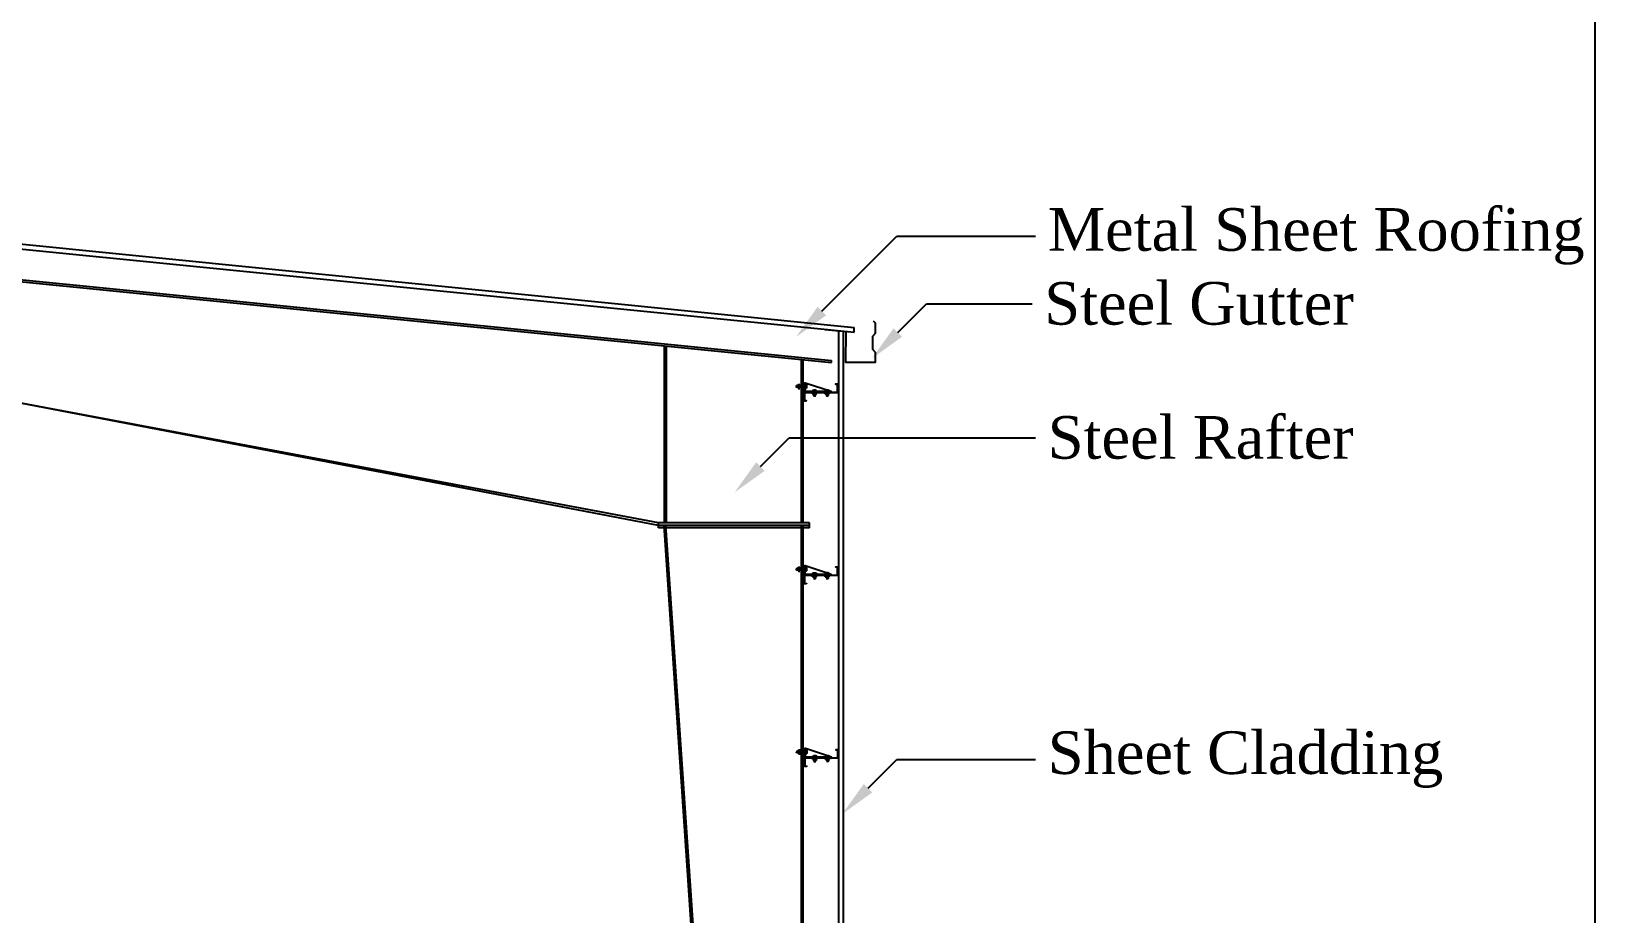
# Model space of a CAD drawing. Header units: metres. Extents: x 1422408 to 2565053, y 3723 to 80428.
# Drawn here: x 2267880.21 to 2267893.04, y 4226.96 to 4234.2 of the extents above; entities that cross this region are included whole.
import ezdxf
from ezdxf import colors
from ezdxf.entities.mleader import LeaderData, LeaderLine
from ezdxf.math import Vec2, Vec3

# ---------------------------------------------------------------- set-up
doc = ezdxf.new("R2010")
doc.units = ezdxf.units.M
doc.header["$LTSCALE"] = 3.5
doc.header["$MEASUREMENT"] = 0
doc.layers.get('0').update_dxf_attribs({"linetype": 'CONTINUOUS'})
doc.styles.add('style1jaya', font='times.ttf')

msp = doc.modelspace()

# ---------------------------------------------------------------- linework, layer by layer
at = {"ltscale": 0.5}
for p, q in [((2267875.89408, 4232.87626), (2267886.96036, 4231.76963)), ((2267875.89408, 4232.83606), (2267886.96036, 4231.72943)), ((2267886.96036, 4231.72943), (2267886.96036, 4231.76963))]:
    msp.add_line(p, q, dxfattribs=at)
for p, q in [((2267875.89408, 4232.58439), (2267886.77377, 4231.49642)), ((2267875.89408, 4232.56831), (2267886.77377, 4231.48034)), ((2267885.35481, 4230.14474), (2267875.89408, 4231.95607)), ((2267885.35481, 4230.16474), (2267875.89408, 4231.93988)), ((2267885.40481, 4230.16474), (2267885.40481, 4231.61724)), ((2267885.42081, 4230.16474), (2267885.42081, 4231.61564)), ((2267886.52724, 4230.16474), (2267886.52724, 4231.50499)), ((2267886.54324, 4230.16474), (2267886.54324, 4231.50339)), ((2267886.77377, 4231.48034), (2267886.77377, 4231.49642)), ((2267886.57766, 4231.28495), (2267886.48074, 4231.28483)), ((2267886.77079, 4231.24211), (2267886.55876, 4231.31222)), ((2267886.63459, 4231.26152), (2267886.63484, 4231.19995)), ((2267886.72303, 4231.25148), (2267886.72307, 4231.24191)), ((2267886.72315, 4231.22336), (2267886.72311, 4231.23293)), ((2267886.72713, 4231.25287), (2267886.75174, 4231.25297)), ((2267886.72726, 4231.22201), (2267886.75187, 4231.22211)), ((2267886.73124, 4231.25152), (2267886.73136, 4231.22123)), ((2267886.73136, 4231.22123), (2267886.73351, 4231.22204)), ((2267886.73136, 4231.22123), (2267886.73273, 4231.22029)), ((2267886.73137, 4231.21832), (2267886.74139, 4231.22207)), ((2267886.73139, 4231.2154), (2267886.7464, 4231.22103)), ((2267886.73273, 4231.22029), (2267886.73745, 4231.22205)), ((2267886.73275, 4231.21737), (2267886.74533, 4231.22209)), ((2267886.7394, 4231.26196), (2267886.73965, 4231.20038)), ((2267886.74714, 4231.22209), (2267886.7464, 4231.22103)), ((2267886.7464, 4231.22103), (2267886.74777, 4231.22008)), ((2267886.74764, 4231.25159), (2267886.74776, 4231.22346)), ((2267886.75585, 4231.25162), (2267886.75589, 4231.24205)), ((2267886.75596, 4231.2235), (2267886.75592, 4231.23307)), ((2267886.73273, 4231.22029), (2267886.73137, 4231.21832)), ((2267886.73137, 4231.21832), (2267886.73275, 4231.21737)), ((2267886.73275, 4231.21737), (2267886.73139, 4231.2154)), ((2267886.73139, 4231.2154), (2267886.73276, 4231.21445)), ((2267886.7314, 4231.21249), (2267886.74641, 4231.21811)), ((2267886.73276, 4231.21445), (2267886.7314, 4231.21249)), ((2267886.7314, 4231.21249), (2267886.73277, 4231.21154)), ((2267886.73141, 4231.20957), (2267886.74643, 4231.2152)), ((2267886.73277, 4231.21154), (2267886.73141, 4231.20957)), ((2267886.73141, 4231.20957), (2267886.73278, 4231.20862)), ((2267886.73276, 4231.21445), (2267886.74777, 4231.22008)), ((2267886.73277, 4231.21154), (2267886.74779, 4231.21717)), ((2267886.73278, 4231.20862), (2267886.7478, 4231.21425)), ((2267886.73278, 4231.20862), (2267886.74645, 4231.20937)), ((2267886.73278, 4231.20862), (2267886.73962, 4231.20724)), ((2267886.73734, 4231.20887), (2267886.74644, 4231.21228)), ((2267886.74645, 4231.20937), (2267886.73962, 4231.20724)), ((2267886.74189, 4231.20912), (2267886.74781, 4231.21133)), ((2267886.74777, 4231.22008), (2267886.74641, 4231.21811)), ((2267886.74641, 4231.21811), (2267886.74779, 4231.21717)), ((2267886.74779, 4231.21717), (2267886.74643, 4231.2152)), ((2267886.74643, 4231.2152), (2267886.7478, 4231.21425)), ((2267886.7478, 4231.21425), (2267886.74644, 4231.21228)), ((2267886.74644, 4231.21228), (2267886.74781, 4231.21133)), ((2267886.74781, 4231.21133), (2267886.74645, 4231.20937)), ((2267885.35481, 4230.12474), (2267885.35481, 4230.16474)), ((2267886.11103, 4219.66774), (2267885.40053, 4230.14474)), ((2267886.1271, 4219.66774), (2267885.41659, 4230.14474)), ((2267886.5271, 4219.66774), (2267886.52724, 4230.14474)), ((2267886.5431, 4219.66774), (2267886.54324, 4230.14474)), ((2267886.77125, 4229.74206), (2267886.55922, 4229.81217)), ((2267886.57812, 4229.7849), (2267886.4812, 4229.78478)), ((2267886.63505, 4229.76147), (2267886.6353, 4229.6999)), ((2267886.72349, 4229.75143), (2267886.72353, 4229.74186)), ((2267886.72361, 4229.72331), (2267886.72357, 4229.73288)), ((2267886.72759, 4229.75282), (2267886.7522, 4229.75292)), ((2267886.72772, 4229.72196), (2267886.75233, 4229.72206)), ((2267886.7317, 4229.75147), (2267886.73182, 4229.72118)), ((2267886.73182, 4229.72118), (2267886.73397, 4229.72199)), ((2267886.73182, 4229.72118), (2267886.73319, 4229.72024)), ((2267886.73183, 4229.71827), (2267886.74185, 4229.72202)), ((2267886.73319, 4229.72024), (2267886.73183, 4229.71827)), ((2267886.73183, 4229.71827), (2267886.7332, 4229.71732)), ((2267886.73185, 4229.71535), (2267886.74686, 4229.72098)), ((2267886.7332, 4229.71732), (2267886.73185, 4229.71535)), ((2267886.73185, 4229.71535), (2267886.73322, 4229.7144)), ((2267886.73186, 4229.71243), (2267886.74687, 4229.71806)), ((2267886.73322, 4229.7144), (2267886.73186, 4229.71243)), ((2267886.73186, 4229.71243), (2267886.73323, 4229.71149)), ((2267886.73187, 4229.70952), (2267886.74689, 4229.71515)), ((2267886.73323, 4229.71149), (2267886.73187, 4229.70952)), ((2267886.73187, 4229.70952), (2267886.73324, 4229.70857)), ((2267886.73319, 4229.72024), (2267886.73791, 4229.722)), ((2267886.7332, 4229.71732), (2267886.74579, 4229.72204)), ((2267886.73322, 4229.7144), (2267886.74823, 4229.72003)), ((2267886.73323, 4229.71149), (2267886.74825, 4229.71712)), ((2267886.73324, 4229.70857), (2267886.74826, 4229.7142)), ((2267886.73324, 4229.70857), (2267886.74691, 4229.70932)), ((2267886.73324, 4229.70857), (2267886.74008, 4229.70719)), ((2267886.7378, 4229.70882), (2267886.7469, 4229.71223)), ((2267886.73986, 4229.76191), (2267886.74011, 4229.70033)), ((2267886.74691, 4229.70932), (2267886.74008, 4229.70719)), ((2267886.74235, 4229.70907), (2267886.74827, 4229.71128)), ((2267886.7476, 4229.72204), (2267886.74686, 4229.72098)), ((2267886.74686, 4229.72098), (2267886.74823, 4229.72003)), ((2267886.74823, 4229.72003), (2267886.74687, 4229.71806)), ((2267886.74687, 4229.71806), (2267886.74825, 4229.71712)), ((2267886.74825, 4229.71712), (2267886.74689, 4229.71515)), ((2267886.74689, 4229.71515), (2267886.74826, 4229.7142)), ((2267886.74826, 4229.7142), (2267886.7469, 4229.71223)), ((2267886.7469, 4229.71223), (2267886.74827, 4229.71128)), ((2267886.74827, 4229.71128), (2267886.74691, 4229.70932)), ((2267886.7481, 4229.75154), (2267886.74822, 4229.72341)), ((2267886.75631, 4229.75157), (2267886.75635, 4229.742)), ((2267886.75642, 4229.72345), (2267886.75638, 4229.73302)), ((2267886.58037, 4228.28478), (2267886.48345, 4228.28466)), ((2267886.7735, 4228.24194), (2267886.56147, 4228.31205)), ((2267886.6373, 4228.26136), (2267886.63755, 4228.19978)), ((2267886.72574, 4228.25132), (2267886.72578, 4228.24174)), ((2267886.72586, 4228.22319), (2267886.72582, 4228.23276)), ((2267886.72984, 4228.2527), (2267886.75445, 4228.2528)), ((2267886.72996, 4228.22184), (2267886.75457, 4228.22194)), ((2267886.73394, 4228.25135), (2267886.73407, 4228.22106)), ((2267886.73407, 4228.22106), (2267886.73622, 4228.22187)), ((2267886.73407, 4228.22106), (2267886.73544, 4228.22012)), ((2267886.73408, 4228.21815), (2267886.7441, 4228.2219)), ((2267886.73544, 4228.22012), (2267886.73408, 4228.21815)), ((2267886.73408, 4228.21815), (2267886.73545, 4228.2172)), ((2267886.73409, 4228.21523), (2267886.74911, 4228.22086)), ((2267886.73545, 4228.2172), (2267886.73409, 4228.21523)), ((2267886.73409, 4228.21523), (2267886.73546, 4228.21429)), ((2267886.7341, 4228.21232), (2267886.74912, 4228.21794)), ((2267886.73546, 4228.21429), (2267886.7341, 4228.21232)), ((2267886.7341, 4228.21232), (2267886.73548, 4228.21137)), ((2267886.73412, 4228.2094), (2267886.74913, 4228.21503)), ((2267886.73548, 4228.21137), (2267886.73412, 4228.2094)), ((2267886.73412, 4228.2094), (2267886.73549, 4228.20845)), ((2267886.73544, 4228.22012), (2267886.74016, 4228.22189)), ((2267886.73545, 4228.2172), (2267886.74804, 4228.22192)), ((2267886.73546, 4228.21429), (2267886.75048, 4228.21991)), ((2267886.73548, 4228.21137), (2267886.75049, 4228.217)), ((2267886.73549, 4228.20845), (2267886.7505, 4228.21408)), ((2267886.73549, 4228.20845), (2267886.74916, 4228.2092)), ((2267886.73549, 4228.20845), (2267886.74233, 4228.20707)), ((2267886.74004, 4228.2087), (2267886.74915, 4228.21211)), ((2267886.7421, 4228.26179), (2267886.74236, 4228.20021)), ((2267886.74916, 4228.2092), (2267886.74233, 4228.20707)), ((2267886.7446, 4228.20895), (2267886.75052, 4228.21117)), ((2267886.74985, 4228.22193), (2267886.74911, 4228.22086)), ((2267886.74911, 4228.22086), (2267886.75048, 4228.21991)), ((2267886.75048, 4228.21991), (2267886.74912, 4228.21794)), ((2267886.74912, 4228.21794), (2267886.75049, 4228.217)), ((2267886.75049, 4228.217), (2267886.74913, 4228.21503)), ((2267886.74913, 4228.21503), (2267886.7505, 4228.21408)), ((2267886.7505, 4228.21408), (2267886.74915, 4228.21211)), ((2267886.74915, 4228.21211), (2267886.75052, 4228.21117)), ((2267886.75052, 4228.21117), (2267886.74916, 4228.2092)), ((2267886.75035, 4228.25142), (2267886.75047, 4228.2233)), ((2267886.75855, 4228.25145), (2267886.75859, 4228.24188)), ((2267886.75867, 4228.22333), (2267886.75863, 4228.2329))]:
    msp.add_line(p, q)
at = {"linetype": 'Continuous'}
for p, q in [((2267886.48717, 4231.2919), (2267886.48579, 4231.28506)), ((2267886.48791, 4231.27823), (2267886.48579, 4231.28506)), ((2267886.48812, 4231.29327), (2267886.48717, 4231.2919)), ((2267886.48717, 4231.2919), (2267886.4928, 4231.27689)), ((2267886.48717, 4231.2919), (2267886.48791, 4231.27823)), ((2267886.48742, 4231.28735), (2267886.49083, 4231.27825)), ((2267886.48767, 4231.28279), (2267886.48988, 4231.27687)), ((2267886.48988, 4231.27687), (2267886.48791, 4231.27823)), ((2267886.48812, 4231.29327), (2267886.49375, 4231.27826)), ((2267886.49009, 4231.29191), (2267886.48812, 4231.29327)), ((2267886.49083, 4231.27825), (2267886.48988, 4231.27687)), ((2267886.49103, 4231.29329), (2267886.49009, 4231.29191)), ((2267886.49009, 4231.29191), (2267886.49572, 4231.2769)), ((2267886.4928, 4231.27689), (2267886.49083, 4231.27825)), ((2267886.49103, 4231.29329), (2267886.49666, 4231.27827)), ((2267886.493, 4231.29193), (2267886.49103, 4231.29329)), ((2267886.49375, 4231.27826), (2267886.4928, 4231.27689)), ((2267886.49395, 4231.2933), (2267886.493, 4231.29193)), ((2267886.493, 4231.29193), (2267886.49863, 4231.27691)), ((2267886.49572, 4231.2769), (2267886.49375, 4231.27826)), ((2267886.49395, 4231.2933), (2267886.49958, 4231.27828)), ((2267886.49592, 4231.29194), (2267886.49395, 4231.2933)), ((2267886.49666, 4231.27827), (2267886.49572, 4231.2769)), ((2267886.49687, 4231.29331), (2267886.49592, 4231.29194)), ((2267886.49592, 4231.29194), (2267886.50064, 4231.27935)), ((2267886.49863, 4231.27691), (2267886.49666, 4231.27827)), ((2267886.49687, 4231.29331), (2267886.50062, 4231.28329)), ((2267886.49884, 4231.29195), (2267886.49687, 4231.29331)), ((2267886.49958, 4231.27828), (2267886.49863, 4231.27691)), ((2267886.49978, 4231.29332), (2267886.49884, 4231.29195)), ((2267886.49884, 4231.29195), (2267886.5006, 4231.28723)), ((2267886.50064, 4231.27755), (2267886.49958, 4231.27828)), ((2267886.50058, 4231.29333), (2267886.49978, 4231.29332)), ((2267886.49978, 4231.29332), (2267886.50059, 4231.29117)), ((2267886.50056, 4231.29743), (2267886.50066, 4231.27282)), ((2267886.50191, 4231.30153), (2267886.51347, 4231.30158)), ((2267886.56823, 4231.29333), (2267886.50195, 4231.29333)), ((2267886.5683, 4231.27692), (2267886.50201, 4231.27692)), ((2267886.50205, 4231.26872), (2267886.51347, 4231.26877)), ((2267886.5682, 4231.30153), (2267886.55863, 4231.30149)), ((2267886.56833, 4231.26872), (2267886.55876, 4231.26868)), ((2267886.56958, 4231.29743), (2267886.56968, 4231.27283)), ((2267886.61823, 4231.25105), (2267886.61826, 4231.24148)), ((2267886.61834, 4231.22289), (2267886.6183, 4231.23246)), ((2267886.62232, 4231.25244), (2267886.64693, 4231.25254)), ((2267886.62245, 4231.22154), (2267886.64706, 4231.22164)), ((2267886.62643, 4231.25109), (2267886.62654, 4231.22292)), ((2267886.62655, 4231.22076), (2267886.62871, 4231.22156)), ((2267886.62655, 4231.22155), (2267886.62655, 4231.22076)), ((2267886.62655, 4231.22076), (2267886.62792, 4231.21981)), ((2267886.62657, 4231.21784), (2267886.63658, 4231.2216)), ((2267886.62658, 4231.21493), (2267886.64159, 4231.22055)), ((2267886.62792, 4231.21981), (2267886.63265, 4231.22158)), ((2267886.62794, 4231.21689), (2267886.64052, 4231.22161)), ((2267886.64233, 4231.22162), (2267886.64159, 4231.22055)), ((2267886.64159, 4231.22055), (2267886.64297, 4231.21961)), ((2267886.64284, 4231.25115), (2267886.64295, 4231.22299)), ((2267886.65104, 4231.25119), (2267886.65108, 4231.24162)), ((2267886.65115, 4231.22302), (2267886.65112, 4231.23259)), ((2267886.62792, 4231.21981), (2267886.62657, 4231.21784)), ((2267886.62657, 4231.21784), (2267886.62794, 4231.21689)), ((2267886.62794, 4231.21689), (2267886.62658, 4231.21493)), ((2267886.62658, 4231.21493), (2267886.62795, 4231.21398)), ((2267886.62659, 4231.21201), (2267886.64161, 4231.21764)), ((2267886.62795, 4231.21398), (2267886.62659, 4231.21201)), ((2267886.62659, 4231.21201), (2267886.62796, 4231.21106)), ((2267886.6266, 4231.20909), (2267886.64162, 4231.21472)), ((2267886.62796, 4231.21106), (2267886.6266, 4231.20909)), ((2267886.6266, 4231.20909), (2267886.62797, 4231.20815)), ((2267886.62795, 4231.21398), (2267886.64297, 4231.21961)), ((2267886.62796, 4231.21106), (2267886.64298, 4231.21669)), ((2267886.62797, 4231.20815), (2267886.64299, 4231.21377)), ((2267886.62797, 4231.20815), (2267886.64164, 4231.20889)), ((2267886.62797, 4231.20815), (2267886.63481, 4231.20676)), ((2267886.63253, 4231.2084), (2267886.64163, 4231.21181)), ((2267886.64164, 4231.20889), (2267886.63481, 4231.20676)), ((2267886.63709, 4231.20864), (2267886.643, 4231.21086)), ((2267886.64297, 4231.21961), (2267886.64161, 4231.21764)), ((2267886.64161, 4231.21764), (2267886.64298, 4231.21669)), ((2267886.64298, 4231.21669), (2267886.64162, 4231.21472)), ((2267886.64162, 4231.21472), (2267886.64299, 4231.21377)), ((2267886.64299, 4231.21377), (2267886.64163, 4231.21181)), ((2267886.64163, 4231.21181), (2267886.643, 4231.21086)), ((2267886.643, 4231.21086), (2267886.64164, 4231.20889)), ((2267886.48763, 4229.79185), (2267886.48625, 4229.78501)), ((2267886.48837, 4229.77818), (2267886.48625, 4229.78501)), ((2267886.48858, 4229.79322), (2267886.48763, 4229.79185)), ((2267886.48763, 4229.79185), (2267886.49326, 4229.77684)), ((2267886.48763, 4229.79185), (2267886.48837, 4229.77818)), ((2267886.48788, 4229.7873), (2267886.49129, 4229.7782)), ((2267886.48813, 4229.78274), (2267886.49034, 4229.77682)), ((2267886.49034, 4229.77682), (2267886.48837, 4229.77818)), ((2267886.48858, 4229.79322), (2267886.49421, 4229.77821)), ((2267886.49055, 4229.79186), (2267886.48858, 4229.79322)), ((2267886.49129, 4229.7782), (2267886.49034, 4229.77682)), ((2267886.49149, 4229.79324), (2267886.49055, 4229.79186)), ((2267886.49055, 4229.79186), (2267886.49618, 4229.77685)), ((2267886.49326, 4229.77684), (2267886.49129, 4229.7782)), ((2267886.49149, 4229.79324), (2267886.49712, 4229.77822)), ((2267886.49346, 4229.79188), (2267886.49149, 4229.79324)), ((2267886.49421, 4229.77821), (2267886.49326, 4229.77684)), ((2267886.49441, 4229.79325), (2267886.49346, 4229.79188)), ((2267886.49346, 4229.79188), (2267886.49909, 4229.77686)), ((2267886.49618, 4229.77685), (2267886.49421, 4229.77821)), ((2267886.49441, 4229.79325), (2267886.50004, 4229.77823)), ((2267886.49638, 4229.79189), (2267886.49441, 4229.79325)), ((2267886.49712, 4229.77822), (2267886.49618, 4229.77685)), ((2267886.49733, 4229.79326), (2267886.49638, 4229.79189)), ((2267886.49638, 4229.79189), (2267886.5011, 4229.7793)), ((2267886.49909, 4229.77686), (2267886.49712, 4229.77822)), ((2267886.49733, 4229.79326), (2267886.50108, 4229.78324)), ((2267886.4993, 4229.7919), (2267886.49733, 4229.79326)), ((2267886.50004, 4229.77823), (2267886.49909, 4229.77686)), ((2267886.50024, 4229.79327), (2267886.4993, 4229.7919)), ((2267886.4993, 4229.7919), (2267886.50106, 4229.78718)), ((2267886.5011, 4229.7775), (2267886.50004, 4229.77823)), ((2267886.50104, 4229.79328), (2267886.50024, 4229.79327)), ((2267886.50024, 4229.79327), (2267886.50105, 4229.79112)), ((2267886.50102, 4229.79738), (2267886.50112, 4229.77277)), ((2267886.50237, 4229.80148), (2267886.51393, 4229.80153)), ((2267886.56869, 4229.79328), (2267886.50241, 4229.79328)), ((2267886.56876, 4229.77687), (2267886.50247, 4229.77687)), ((2267886.50251, 4229.76867), (2267886.51393, 4229.76872)), ((2267886.56866, 4229.80148), (2267886.55909, 4229.80144)), ((2267886.56879, 4229.76867), (2267886.55922, 4229.76863)), ((2267886.57004, 4229.79738), (2267886.57014, 4229.77277)), ((2267886.61869, 4229.751), (2267886.61872, 4229.74143)), ((2267886.6188, 4229.72284), (2267886.61876, 4229.73241)), ((2267886.62278, 4229.75239), (2267886.64739, 4229.75249)), ((2267886.62291, 4229.72149), (2267886.64752, 4229.72159)), ((2267886.62689, 4229.75104), (2267886.627, 4229.72287)), ((2267886.62701, 4229.72071), (2267886.62916, 4229.72151)), ((2267886.62701, 4229.7215), (2267886.62701, 4229.72071)), ((2267886.62701, 4229.72071), (2267886.62838, 4229.71976)), ((2267886.62703, 4229.71779), (2267886.63704, 4229.72155)), ((2267886.62838, 4229.71976), (2267886.62703, 4229.71779)), ((2267886.62703, 4229.71779), (2267886.6284, 4229.71684)), ((2267886.62704, 4229.71488), (2267886.64205, 4229.7205)), ((2267886.6284, 4229.71684), (2267886.62704, 4229.71488)), ((2267886.62704, 4229.71488), (2267886.62841, 4229.71393)), ((2267886.62705, 4229.71196), (2267886.64207, 4229.71759)), ((2267886.62841, 4229.71393), (2267886.62705, 4229.71196)), ((2267886.62705, 4229.71196), (2267886.62842, 4229.71101)), ((2267886.62706, 4229.70904), (2267886.64208, 4229.71467)), ((2267886.62842, 4229.71101), (2267886.62706, 4229.70904)), ((2267886.62706, 4229.70904), (2267886.62843, 4229.7081)), ((2267886.62838, 4229.71976), (2267886.6331, 4229.72153)), ((2267886.6284, 4229.71684), (2267886.64098, 4229.72156)), ((2267886.62841, 4229.71393), (2267886.64343, 4229.71956)), ((2267886.62842, 4229.71101), (2267886.64344, 4229.71664)), ((2267886.62843, 4229.7081), (2267886.64345, 4229.71372)), ((2267886.62843, 4229.7081), (2267886.6421, 4229.70884)), ((2267886.62843, 4229.7081), (2267886.63527, 4229.70671)), ((2267886.63299, 4229.70834), (2267886.64209, 4229.71176)), ((2267886.6421, 4229.70884), (2267886.63527, 4229.70671)), ((2267886.63755, 4229.70859), (2267886.64346, 4229.71081)), ((2267886.64279, 4229.72157), (2267886.64205, 4229.7205)), ((2267886.64205, 4229.7205), (2267886.64343, 4229.71956)), ((2267886.64343, 4229.71956), (2267886.64207, 4229.71759)), ((2267886.64207, 4229.71759), (2267886.64344, 4229.71664)), ((2267886.64344, 4229.71664), (2267886.64208, 4229.71467)), ((2267886.64208, 4229.71467), (2267886.64345, 4229.71372)), ((2267886.64345, 4229.71372), (2267886.64209, 4229.71176)), ((2267886.64209, 4229.71176), (2267886.64346, 4229.71081)), ((2267886.64346, 4229.71081), (2267886.6421, 4229.70884)), ((2267886.64329, 4229.7511), (2267886.64341, 4229.72294)), ((2267886.6515, 4229.75114), (2267886.65154, 4229.74157)), ((2267886.65161, 4229.72297), (2267886.65157, 4229.73254)), ((2267886.48988, 4228.29173), (2267886.48849, 4228.28489)), ((2267886.49062, 4228.27806), (2267886.48849, 4228.28489)), ((2267886.49083, 4228.2931), (2267886.48988, 4228.29173)), ((2267886.48988, 4228.29173), (2267886.49551, 4228.27672)), ((2267886.48988, 4228.29173), (2267886.49062, 4228.27806)), ((2267886.49013, 4228.28718), (2267886.49354, 4228.27808)), ((2267886.49037, 4228.28262), (2267886.49259, 4228.27671)), ((2267886.49259, 4228.27671), (2267886.49062, 4228.27806)), ((2267886.49083, 4228.2931), (2267886.49645, 4228.27809)), ((2267886.4928, 4228.29175), (2267886.49083, 4228.2931)), ((2267886.49354, 4228.27808), (2267886.49259, 4228.27671)), ((2267886.49374, 4228.29312), (2267886.4928, 4228.29175)), ((2267886.4928, 4228.29175), (2267886.49842, 4228.27673)), ((2267886.49551, 4228.27672), (2267886.49354, 4228.27808)), ((2267886.49374, 4228.29312), (2267886.49937, 4228.2781)), ((2267886.49571, 4228.29176), (2267886.49374, 4228.29312)), ((2267886.49645, 4228.27809), (2267886.49551, 4228.27672)), ((2267886.49666, 4228.29313), (2267886.49571, 4228.29176)), ((2267886.49571, 4228.29176), (2267886.50134, 4228.27674)), ((2267886.49842, 4228.27673), (2267886.49645, 4228.27809)), ((2267886.49666, 4228.29313), (2267886.50228, 4228.27811)), ((2267886.49863, 4228.29177), (2267886.49666, 4228.29313)), ((2267886.49937, 4228.2781), (2267886.49842, 4228.27673)), ((2267886.49957, 4228.29314), (2267886.49863, 4228.29177)), ((2267886.49863, 4228.29177), (2267886.50334, 4228.27918)), ((2267886.50134, 4228.27674), (2267886.49937, 4228.2781)), ((2267886.49957, 4228.29314), (2267886.50333, 4228.28312)), ((2267886.50154, 4228.29178), (2267886.49957, 4228.29314)), ((2267886.50228, 4228.27811), (2267886.50134, 4228.27674)), ((2267886.50249, 4228.29315), (2267886.50154, 4228.29178)), ((2267886.50154, 4228.29178), (2267886.50331, 4228.28706)), ((2267886.50335, 4228.27738), (2267886.50228, 4228.27811)), ((2267886.50329, 4228.29316), (2267886.50249, 4228.29315)), ((2267886.50249, 4228.29315), (2267886.50329, 4228.291)), ((2267886.50327, 4228.29726), (2267886.50337, 4228.27265)), ((2267886.50462, 4228.30137), (2267886.51618, 4228.30141)), ((2267886.57094, 4228.29316), (2267886.50465, 4228.29316)), ((2267886.57101, 4228.27676), (2267886.50472, 4228.27676)), ((2267886.5709, 4228.30136), (2267886.56133, 4228.30132)), ((2267886.57229, 4228.29727), (2267886.57239, 4228.27266)), ((2267886.50475, 4228.26855), (2267886.51618, 4228.2686)), ((2267886.57104, 4228.26855), (2267886.56147, 4228.26851)), ((2267886.62093, 4228.25088), (2267886.62097, 4228.24131)), ((2267886.62105, 4228.22272), (2267886.62101, 4228.23229)), ((2267886.62503, 4228.25227), (2267886.64964, 4228.25237)), ((2267886.62516, 4228.22137), (2267886.64977, 4228.22147)), ((2267886.62914, 4228.25092), (2267886.62925, 4228.22275)), ((2267886.62926, 4228.22059), (2267886.63141, 4228.22139)), ((2267886.62926, 4228.22138), (2267886.62926, 4228.22059)), ((2267886.62926, 4228.22059), (2267886.63063, 4228.21964)), ((2267886.62927, 4228.21767), (2267886.63929, 4228.22143)), ((2267886.63063, 4228.21964), (2267886.62927, 4228.21767)), ((2267886.62927, 4228.21767), (2267886.63064, 4228.21673)), ((2267886.62928, 4228.21476), (2267886.6443, 4228.22038)), ((2267886.63064, 4228.21673), (2267886.62928, 4228.21476)), ((2267886.62928, 4228.21476), (2267886.63066, 4228.21381)), ((2267886.6293, 4228.21184), (2267886.64431, 4228.21747)), ((2267886.63066, 4228.21381), (2267886.6293, 4228.21184)), ((2267886.6293, 4228.21184), (2267886.63067, 4228.21089)), ((2267886.62931, 4228.20892), (2267886.64433, 4228.21455)), ((2267886.63067, 4228.21089), (2267886.62931, 4228.20892)), ((2267886.62931, 4228.20892), (2267886.63068, 4228.20798)), ((2267886.63063, 4228.21964), (2267886.63535, 4228.22141)), ((2267886.63064, 4228.21673), (2267886.64323, 4228.22144)), ((2267886.63066, 4228.21381), (2267886.64567, 4228.21944)), ((2267886.63067, 4228.21089), (2267886.64568, 4228.21652)), ((2267886.63068, 4228.20798), (2267886.6457, 4228.21361)), ((2267886.63068, 4228.20798), (2267886.64435, 4228.20872)), ((2267886.63068, 4228.20798), (2267886.63752, 4228.20659)), ((2267886.63524, 4228.20823), (2267886.64434, 4228.21164)), ((2267886.64435, 4228.20872), (2267886.63752, 4228.20659)), ((2267886.63979, 4228.20847), (2267886.64571, 4228.21069)), ((2267886.64504, 4228.22145), (2267886.6443, 4228.22038)), ((2267886.6443, 4228.22038), (2267886.64567, 4228.21944)), ((2267886.64567, 4228.21944), (2267886.64431, 4228.21747)), ((2267886.64431, 4228.21747), (2267886.64568, 4228.21652)), ((2267886.64568, 4228.21652), (2267886.64433, 4228.21455)), ((2267886.64433, 4228.21455), (2267886.6457, 4228.21361)), ((2267886.6457, 4228.21361), (2267886.64434, 4228.21164)), ((2267886.64434, 4228.21164), (2267886.64571, 4228.21069)), ((2267886.64571, 4228.21069), (2267886.64435, 4228.20872)), ((2267886.64554, 4228.25098), (2267886.64566, 4228.22282)), ((2267886.65375, 4228.25102), (2267886.65378, 4228.24145)), ((2267886.65386, 4228.22285), (2267886.65382, 4228.23242))]:
    msp.add_line(p, q, dxfattribs=at)
at = {"color": 1, "ltscale": 0.05}
msp.add_lwpolyline([(2267801.57287, 4251.19736), (2267893.03678, 4251.19736), (2267893.03678, 4169.5037), (2267801.57287, 4169.5037)], close=True, dxfattribs=at)
for points in [[(2267886.72174, 4231.75329), (2267886.89085, 4231.73638), (2267886.89061, 4231.48362), (2267887.13661, 4231.4836), (2267887.13661, 4231.56411), (2267887.11305, 4231.58769), (2267887.11305, 4231.69748), (2267887.13662, 4231.72105), (2267887.13662, 4231.80273), (2267887.11953, 4231.81982)], [(2267886.59324, 4230.16474), (2267885.35481, 4230.16474)], [(2267886.59324, 4230.14474), (2267885.35481, 4230.14474)], [(2267886.59324, 4230.12474), (2267885.35481, 4230.12474)], [(2267886.59324, 4230.12474), (2267886.59324, 4230.16474)]]:
    msp.add_lwpolyline(points)
at = {"ltscale": 0.5}
msp.add_lwpolyline([(2267886.83324, 4231.74214), (2267886.8331, 4219.38252), (2267886.8731, 4219.38252), (2267886.87325, 4231.73814)], dxfattribs=at)
for points in [[(2267886.55201, 4231.24905, 0.41421356), (2267886.56598, 4231.23568), (2267886.77082, 4231.23527), (2267886.77079, 4231.24211), (2267886.56583, 4231.24252, -0.41421356), (2267886.55884, 4231.2492), (2267886.55876, 4231.31222), (2267886.552, 4231.3122)], [(2267886.55247, 4229.749, 0.41421356), (2267886.56644, 4229.73563), (2267886.77128, 4229.73522), (2267886.77125, 4229.74206), (2267886.56629, 4229.74247, -0.41421356), (2267886.5593, 4229.74915), (2267886.55922, 4229.81217), (2267886.55246, 4229.81215)], [(2267886.55471, 4228.24888, 0.41421356), (2267886.56868, 4228.23551), (2267886.77353, 4228.2351), (2267886.7735, 4228.24194), (2267886.56853, 4228.24235, -0.41421356), (2267886.56155, 4228.24903), (2267886.56147, 4228.31205), (2267886.55471, 4228.31203)]]:
    msp.add_lwpolyline(points, format="xyb", close=True)
at = {"linetype": 'Continuous'}
for points in [[(2267886.56951, 4231.1656), (2267886.552, 4231.1656), (2267886.552, 4231.23563), (2267886.82411, 4231.23563), (2267886.82411, 4231.3021), (2267886.80849, 4231.3021), (2267886.80849, 4231.30395), (2267886.82589, 4231.30395), (2267886.8259, 4231.23392), (2267886.55379, 4231.23392), (2267886.55371, 4231.16739), (2267886.56951, 4231.16739)], [(2267886.56996, 4229.66555), (2267886.55246, 4229.66555), (2267886.55246, 4229.73558), (2267886.82457, 4229.73558), (2267886.82457, 4229.80205), (2267886.80895, 4229.80205), (2267886.80895, 4229.8039), (2267886.82635, 4229.8039), (2267886.82636, 4229.73387), (2267886.55425, 4229.73387), (2267886.55417, 4229.66734), (2267886.56996, 4229.66734)], [(2267886.57221, 4228.16543), (2267886.55471, 4228.16543), (2267886.55471, 4228.23546), (2267886.82681, 4228.23546), (2267886.82682, 4228.30194), (2267886.8112, 4228.30194), (2267886.8112, 4228.30378), (2267886.8286, 4228.30378), (2267886.8286, 4228.23376), (2267886.5565, 4228.23375), (2267886.55642, 4228.16722), (2267886.57221, 4228.16722)]]:
    msp.add_lwpolyline(points, close=True, dxfattribs=at)
for centre, radius, start, end in [((2267886.5074, 4231.29746), 0.00684, 143.366397, 217.106193), ((2267886.52591, 4231.28523), 0.02529, 161.311651, 199.160939), ((2267886.5075, 4231.27285), 0.00684, 143.366397, 217.106193), ((2267886.56275, 4231.29741), 0.00684, 323.366397, 37.106193), ((2267886.54434, 4231.28503), 0.02529, 341.311651, 19.160939), ((2267886.56285, 4231.2728), 0.00684, 323.366397, 37.106193), ((2267886.62235, 4231.2456), 0.00684, 53.366397, 127.106193), ((2267886.62242, 4231.22837), 0.00684, 233.366397, 307.106193), ((2267886.63473, 4231.22719), 0.02529, 71.311651, 109.160939), ((2267886.63465, 4231.24688), 0.02529, 251.311651, 289.160939), ((2267886.64696, 4231.2457), 0.00684, 53.366397, 127.106193), ((2267886.64703, 4231.22847), 0.00684, 233.366397, 307.106193), ((2267886.50786, 4229.79741), 0.00684, 143.366397, 217.106193), ((2267886.52637, 4229.78518), 0.02529, 161.311651, 199.160939), ((2267886.50796, 4229.7728), 0.00684, 143.366397, 217.106193), ((2267886.56321, 4229.79736), 0.00684, 323.366397, 37.106193), ((2267886.5448, 4229.78498), 0.02529, 341.311651, 19.160939), ((2267886.56331, 4229.77275), 0.00684, 323.366397, 37.106193), ((2267886.62281, 4229.74555), 0.00684, 53.366397, 127.106193), ((2267886.62288, 4229.72832), 0.00684, 233.366397, 307.106193), ((2267886.63519, 4229.72714), 0.02529, 71.311651, 109.160939), ((2267886.63511, 4229.74683), 0.02529, 251.311651, 289.160939), ((2267886.64742, 4229.74565), 0.00684, 53.366397, 127.106193), ((2267886.64749, 4229.72842), 0.00684, 233.366397, 307.106193), ((2267886.5101, 4228.29729), 0.00684, 143.366397, 217.106193), ((2267886.52861, 4228.28506), 0.02529, 161.311651, 199.160939), ((2267886.51021, 4228.27268), 0.00684, 143.366397, 217.106193), ((2267886.56545, 4228.29724), 0.00684, 323.366397, 37.106193), ((2267886.54705, 4228.28486), 0.02529, 341.311651, 19.160939), ((2267886.56555, 4228.27263), 0.00684, 323.366397, 37.106193), ((2267886.62506, 4228.24543), 0.00684, 53.366397, 127.106193), ((2267886.62513, 4228.2282), 0.00684, 233.366397, 307.106193), ((2267886.63744, 4228.22702), 0.02529, 71.311651, 109.160939), ((2267886.63736, 4228.24671), 0.02529, 251.311651, 289.160939), ((2267886.64967, 4228.24553), 0.00684, 53.366397, 127.106193), ((2267886.64974, 4228.22831), 0.00684, 233.366397, 307.106193)]:
    msp.add_arc(centre, radius, start, end, dxfattribs=at)
for centre, radius, start, end in [((2267886.72716, 4231.24603), 0.00684, 53.366397, 127.106193), ((2267886.72723, 4231.22885), 0.00684, 233.366397, 307.106193), ((2267886.73954, 4231.22763), 0.02529, 71.311651, 109.160939), ((2267886.73946, 4231.24736), 0.02529, 251.311651, 289.160939), ((2267886.75177, 4231.24613), 0.00684, 53.366397, 127.106193), ((2267886.75184, 4231.22895), 0.00684, 233.366397, 307.106193), ((2267886.72762, 4229.74598), 0.00684, 53.366397, 127.106193), ((2267886.72769, 4229.7288), 0.00684, 233.366397, 307.106193), ((2267886.74, 4229.72758), 0.02529, 71.311651, 109.160939), ((2267886.73992, 4229.74731), 0.02529, 251.311651, 289.160939), ((2267886.75223, 4229.74608), 0.00684, 53.366397, 127.106193), ((2267886.7523, 4229.7289), 0.00684, 233.366397, 307.106193), ((2267886.72986, 4228.24586), 0.00684, 53.366397, 127.106193), ((2267886.72994, 4228.22868), 0.00684, 233.366397, 307.106193), ((2267886.74225, 4228.22746), 0.02529, 71.311651, 109.160939), ((2267886.74216, 4228.24719), 0.02529, 251.311651, 289.160939), ((2267886.75447, 4228.24596), 0.00684, 53.366397, 127.106193), ((2267886.75455, 4228.22878), 0.00684, 233.366397, 307.106193)]:
    msp.add_arc(centre, radius, start, end)

# ---------------------------------------------------------------- leaders
ml = msp.add_multileader_mtext('Standard')
ml.set_content('Metal Sheet Roofing', color=256, style='style1jaya')
ml.set_leader_properties()
ml.build(insert=Vec2(0, 0))
ml.multileader.update_dxf_attribs({"text_right_attachment_type": 6, "dogleg_length": 1090.77257, "arrow_head_size": 0.3})
ctx = ml.context
ctx.base_point, ctx.char_height, ctx.arrow_head_size, ctx.landing_gap_size, ctx.plane_origin = Vec3(2267888.44915, 4232.51729), 0.35, 0.3, 0.1, Vec3(2267886.63058, 4231.69216)
ctx.right_attachment = 6
notes = []
notes.append((ctx, [(0, (1, 1, 0), (2267887.31081, 4232.51729), (1, 0), 1.13834, [(0, [(2267886.48355, 4231.6912)], 0, [])])]))
ctx.mtext.insert, ctx.mtext.flow_direction = Vec3(2267888.54915, 4232.74806), 5
ml = msp.add_multileader_mtext('Standard')
ml.set_content('{\\fTimes New Roman CE|b0|i0|c238|p18;Steel }Gutter', color=256, style='style1jaya')
ml.set_leader_properties()
ml.build(insert=Vec2(0, 0))
ml.multileader.update_dxf_attribs({"text_right_attachment_type": 6, "dogleg_length": 1090.77257, "arrow_head_size": 0.3})
ctx = ml.context
ctx.base_point, ctx.char_height, ctx.arrow_head_size, ctx.landing_gap_size, ctx.plane_origin = Vec3(2267888.42047, 4231.96301), 0.35, 0.3, 0.1, Vec3(2267886.87452, 4231.13788)
ctx.right_attachment = 6
notes.append((ctx, [(0, (1, 1, 0), (2267887.55475, 4231.96301), (1, 0), 0.86573, [(0, [(2267887.10666, 4231.51492)], 0, [])])]))
ctx.mtext.insert, ctx.mtext.flow_direction = Vec3(2267888.52047, 4232.14192), 5
ml = msp.add_multileader_mtext('Standard')
ml.set_content('{\\fTimes New Roman CE|b0|i0|c238|p18;Steel }Rafter', color=256, style='style1jaya')
ml.set_leader_properties()
ml.build(insert=Vec2(0, 0))
ml.multileader.update_dxf_attribs({"text_right_attachment_type": 6, "dogleg_length": 1090.77257, "arrow_head_size": 0.3})
ctx = ml.context
ctx.base_point, ctx.char_height, ctx.arrow_head_size, ctx.landing_gap_size, ctx.plane_origin = Vec3(2267888.449, 4230.86294), 0.35, 0.3, 0.1, Vec3(2267885.74696, 4230.03786)
ctx.right_attachment = 6
notes.append((ctx, [(0, (1, 1, 0), (2267886.42705, 4230.86294), (1, 0), 2.02196, [(0, [(2267885.97896, 4230.41486)], 0, [])])]))
ctx.mtext.insert, ctx.mtext.flow_direction = Vec3(2267888.549, 4231.04185), 5
ml = msp.add_multileader_mtext('Standard')
ml.set_content('Sheet Cladding', color=256, style='style1jaya')
ml.set_leader_properties()
ml.build(insert=Vec2(0, 0))
ml.multileader.update_dxf_attribs({"text_right_attachment_type": 6, "dogleg_length": 1090.77257, "arrow_head_size": 0.3})
ctx = ml.context
ctx.base_point, ctx.char_height, ctx.arrow_head_size, ctx.landing_gap_size, ctx.plane_origin = Vec3(2267888.44915, 4228.22377), 0.35, 0.3, 0.1, Vec3(2267886.63058, 4222.89864)
ctx.right_attachment = 6
notes.append((ctx, [(0, (1, 1, 0), (2267887.31081, 4228.22377), (1, 0), 1.13834, [(0, [(2267886.86272, 4227.77569)], 0, [])])]))
ctx.mtext.insert, ctx.mtext.flow_direction = Vec3(2267888.54915, 4228.45454), 5
for ctx, leaders in notes:
    for number, flags, end, landing, length, lines in leaders:
        leader = LeaderData()
        leader.index, (leader.has_last_leader_line, leader.has_dogleg_vector, leader.attachment_direction) = number, flags
        leader.last_leader_point, leader.dogleg_vector, leader.dogleg_length = Vec3(end), Vec3(landing), length
        for number, points, colour, breaks in lines:
            line = LeaderLine()
            line.index, line.vertices, line.color, line.breaks = number, Vec3.list(points), colors.encode_raw_color(colour), breaks
            leader.lines.append(line)
        ctx.leaders.append(leader)

doc.saveas('drawing.dxf')
